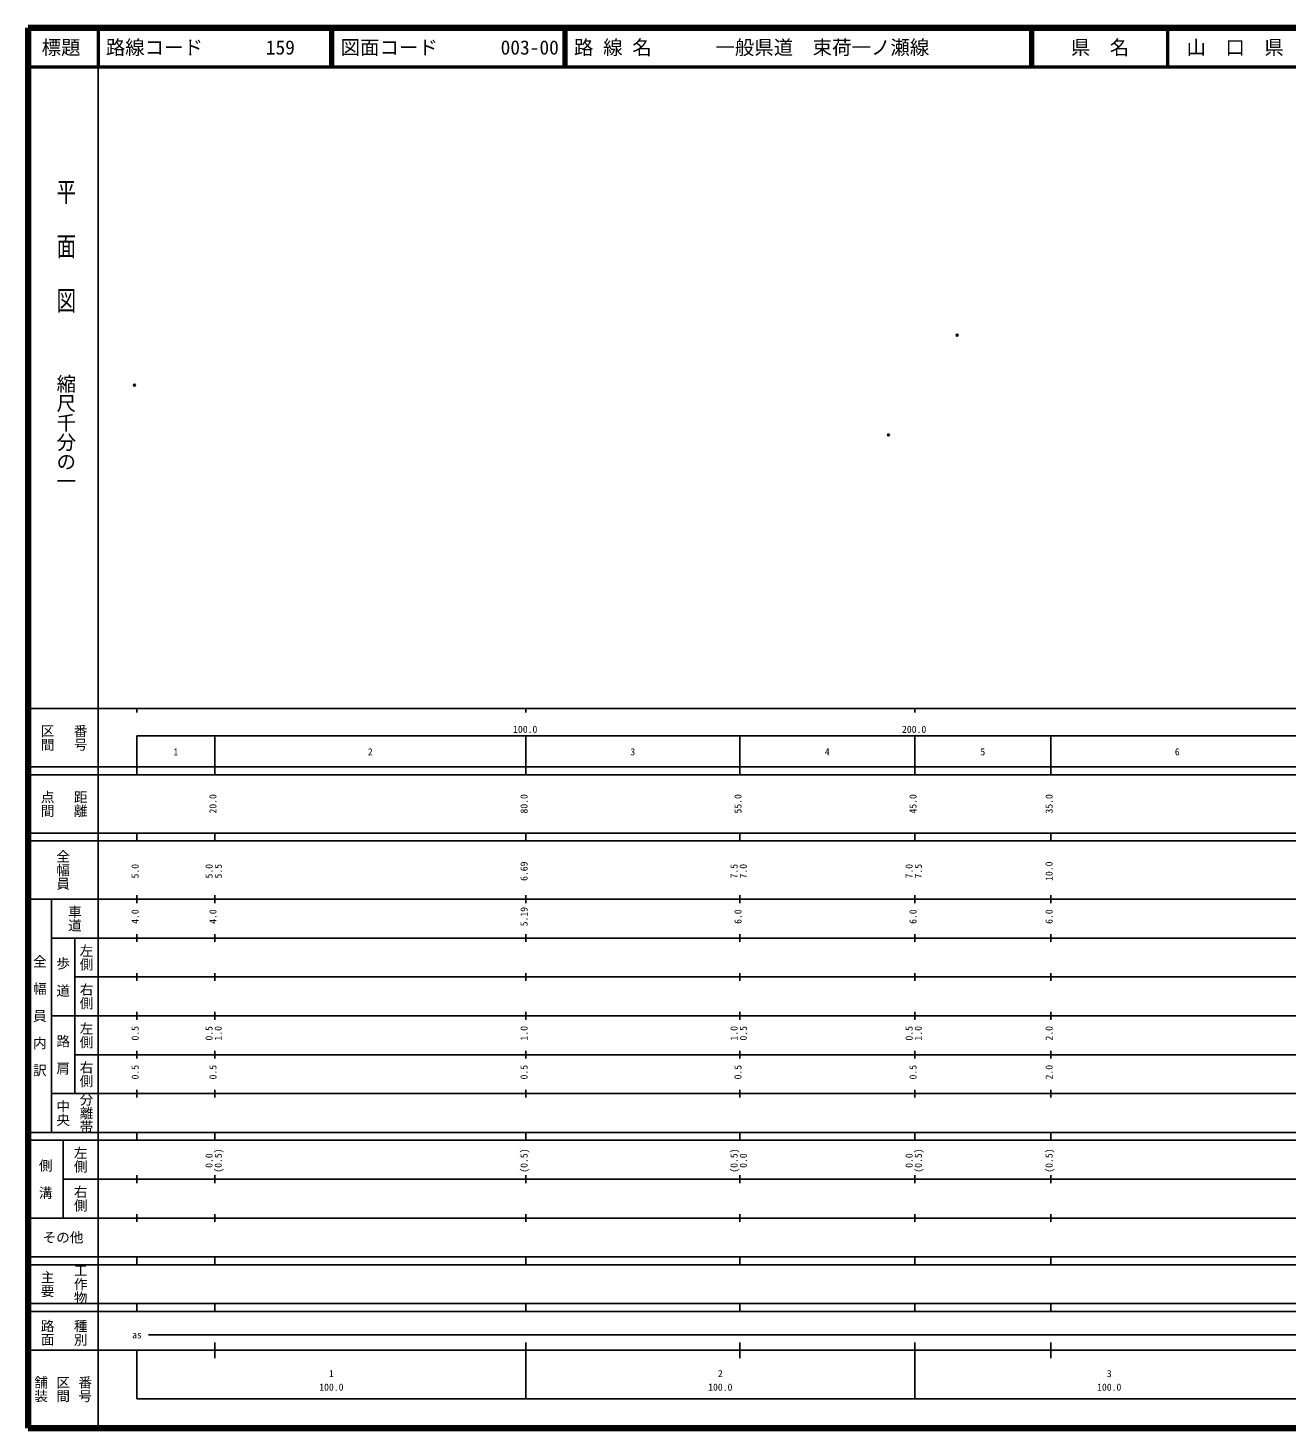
# Model space of a CAD drawing. Units: millimetres on the paper. Extents: x 40 to 680, y 20 to 380.
# Drawn here: x 40 to 363.7, y 20 to 380 of the extents above; entities that cross this region are included whole.
import ezdxf
from ezdxf.enums import TextEntityAlignment as Align

# ---------------------------------------------------------------- set-up
doc = ezdxf.new("R2010")
doc.units = ezdxf.units.MM
doc.header["$PDMODE"] = 32
doc.header["$PDSIZE"] = 0.5
doc.layers.add('M-OTRS', color=6, linetype='Continuous')
doc.layers.add('M-TTL-TXT', color=7, linetype='Continuous')
for name, color, linetype, lineweight in [('M-TTL', 2, 'Continuous', 140), ('M-TTL-BAND', 7, 'Continuous', 25), ('M-TTL-LINE', 7, 'Continuous', 50)]:
    doc.layers.add(name, color=color, linetype=linetype, lineweight=lineweight)
doc.styles.add('@ＭＳ ゴシック', font='')
doc.styles.add('ＭＳ ゴシック', font='')
doc.styles.get('@ＭＳ ゴシック').set_extended_font_data('@MS Gothic')
doc.styles.get('ＭＳ ゴシック').set_extended_font_data('MS Gothic')

msp = doc.modelspace()

# ---------------------------------------------------------------- linework, layer by layer
at = {"layer": 'M-OTRS'}
for p in [(278.879, 300.996), (67.376, 288.161), (261.244, 275.349)]:
    msp.add_point(p, dxfattribs=at)
at = {"layer": 'M-TTL'}
for p, q in [((40, 380), (40, 20)), ((680, 380), (40, 380)), ((40, 20), (680, 20))]:
    msp.add_line(p, q, dxfattribs=at)
at = {"layer": 'M-TTL-BAND'}
for p, q in [((58, 370), (58, 20)), ((40, 205), (579, 205)), ((68, 205), (68, 204)), ((168, 205), (168, 204)), ((268, 205), (268, 204)), ((68, 198), (579, 198)), ((68, 198), (68, 188)), ((88, 188), (88, 198)), ((168, 188), (168, 198)), ((223, 188), (223, 198)), ((268, 188), (268, 198)), ((303, 188), (303, 198)), ((40, 190), (579, 190)), ((40, 188), (579, 188)), ((40, 173), (579, 173)), ((68, 171), (68, 173)), ((88, 171), (88, 173)), ((168, 171), (168, 173)), ((223, 171), (223, 173)), ((268, 171), (268, 173)), ((303, 171), (303, 173)), ((40, 171), (579, 171)), ((40, 156), (579, 156)), ((46, 96), (46, 156)), ((68, 155), (68, 157)), ((88, 155), (88, 157)), ((168, 155), (168, 157)), ((223, 155), (223, 157)), ((268, 155), (268, 157)), ((303, 155), (303, 157)), ((46, 146), (579, 146)), ((52, 146), (52, 106)), ((68, 145), (68, 147)), ((88, 145), (88, 147)), ((168, 145), (168, 147)), ((223, 145), (223, 147)), ((268, 145), (268, 147)), ((303, 145), (303, 147)), ((68, 135), (68, 137)), ((88, 135), (88, 137)), ((168, 135), (168, 137)), ((223, 135), (223, 137)), ((268, 135), (268, 137)), ((303, 135), (303, 137)), ((52, 136), (579, 136)), ((46, 126), (579, 126)), ((68, 125), (68, 127)), ((88, 125), (88, 127)), ((168, 125), (168, 127)), ((223, 125), (223, 127)), ((268, 125), (268, 127)), ((303, 125), (303, 127)), ((52, 116), (579, 116)), ((68, 115), (68, 117)), ((88, 115), (88, 117)), ((168, 115), (168, 117)), ((223, 115), (223, 117)), ((268, 115), (268, 117)), ((303, 115), (303, 117)), ((46, 106), (579, 106)), ((68, 105), (68, 107)), ((88, 105), (88, 107)), ((168, 105), (168, 107)), ((223, 105), (223, 107)), ((268, 105), (268, 107)), ((303, 105), (303, 107)), ((40, 96), (579, 96)), ((40, 94), (579, 94)), ((49, 94), (49, 74)), ((68, 94), (68, 96)), ((88, 94), (88, 96)), ((168, 94), (168, 96)), ((223, 94), (223, 96)), ((268, 94), (268, 96)), ((303, 94), (303, 96)), ((49, 84), (579, 84)), ((68, 83), (68, 85)), ((88, 83), (88, 85)), ((168, 83), (168, 85)), ((223, 83), (223, 85)), ((268, 83), (268, 85)), ((303, 83), (303, 85)), ((40, 74), (579, 74)), ((68, 73), (68, 75)), ((88, 73), (88, 75)), ((168, 73), (168, 75)), ((223, 73), (223, 75)), ((268, 73), (268, 75)), ((303, 73), (303, 75)), ((40, 64), (579, 64)), ((40, 62), (579, 62)), ((68, 62), (68, 64)), ((88, 62), (88, 64)), ((168, 62), (168, 64)), ((223, 62), (223, 64)), ((268, 62), (268, 64)), ((303, 62), (303, 64)), ((40, 52), (579, 52)), ((68, 50), (68, 52)), ((88, 50), (88, 52)), ((168, 50), (168, 52)), ((223, 50), (223, 52)), ((268, 50), (268, 52)), ((303, 50), (303, 52)), ((40, 50), (579, 50)), ((71, 44), (565, 44)), ((40, 40), (579, 40)), ((68, 40), (68, 27.5)), ((88, 38), (88, 42)), ((168, 27.5), (168, 42)), ((223, 38), (223, 42)), ((268, 27.5), (268, 42)), ((303, 38), (303, 42)), ((68, 27.5), (579, 27.5))]:
    msp.add_line(p, q, dxfattribs=at)
at = {"layer": 'M-TTL-LINE'}
for p, q in [((58, 380), (58, 370)), ((117.75, 380), (117.75, 370)), ((118.25, 380), (118.25, 370)), ((177.75, 380), (177.75, 370)), ((178.25, 380), (178.25, 370)), ((297.75, 380), (297.75, 370)), ((298.25, 380), (298.25, 370)), ((333, 380), (333, 370)), ((40, 370), (680, 370))]:
    msp.add_line(p, q, dxfattribs=at)

# ---------------------------------------------------------------- texts
at = {"layer": 'M-TTL-BAND', "style": '@ＭＳ ゴシック', "width": 1.4}
msp.add_text('平  面  図', height=3.666, rotation=270, dxfattribs=at).set_placement((49.777, 306.475), align=Align.MIDDLE_RIGHT)
at = {"layer": 'M-TTL-BAND', "style": '@ＭＳ ゴシック'}
msp.add_text('縮尺千分の一', height=3.666, rotation=270, dxfattribs=at).set_placement((49.777, 261.03), align=Align.MIDDLE_RIGHT)
for s, p in [('区間', (45, 197.5)), ('番号', (53.5, 197.5)), ('点間', (45, 180.5)), ('距離', (53.5, 180.5)), ('全幅員', (49, 163.5)), ('車道', (52, 151)), ('左側', (55, 141)), ('全\u3000幅\u3000員\u3000内\u3000訳', (43, 126)), ('歩\u3000道', (49, 136)), ('右側', (55, 131)), ('左側', (55, 121)), ('路\u3000肩', (49, 116)), ('右側', (55, 111)), ('分離帯', (55, 101)), ('中央', (49, 101)), ('左側', (53.5, 89)), ('側\u3000溝', (44.5, 84)), ('右側', (53.5, 79)), ('工作物', (53.5, 57)), ('主要', (45, 57)), ('路面', (45, 44.5)), ('種別', (53.5, 44.5)), ('舗装', (43.333, 30)), ('区間', (49, 30)), ('番号', (54.667, 30))]:
    msp.add_text(s, height=2.566, rotation=270, dxfattribs=at).set_placement(p, align=Align.MIDDLE_CENTER)
at = {"layer": 'M-TTL-BAND', "style": 'ＭＳ ゴシック'}
for s, p in [('100.0', (167.844, 198.195)), ('200.0', (267.844, 198.195)), ('1', (78, 192.405)), ('2', (128, 192.405)), ('3', (195.5, 192.405)), ('4', (245.5, 192.405)), ('5', (285.5, 192.405)), ('6', (335.5, 192.405)), ('as', (68, 42.5)), ('1', (118, 32.523)), ('2', (218, 32.523)), ('3', (318, 32.523)), ('100.0', (118, 29.033)), ('100.0', (218, 29.033)), ('100.0', (318, 29.033))]:
    msp.add_text(s, height=1.833, dxfattribs=at).set_placement(p, align=Align.BOTTOM_CENTER)
for s, p in [('20.0', (89, 180.5)), ('80.0', (169, 180.5)), ('55.0', (224, 180.5)), ('45.0', (269, 180.5)), ('35.0', (304, 180.5)), ('5.0', (69, 163.174)), ('5.0', (88, 163.174)), ('5.5', (90.37, 163.174)), ('6.69', (169, 163.174)), ('7.5', (223, 163.174)), ('7.0', (225.37, 163.174)), ('7.0', (268, 163.174)), ('7.5', (270.37, 163.174)), ('10.0', (304, 163.174)), ('4.0', (69, 151.5)), ('4.0', (89, 151.5)), ('5.19', (169, 151.5)), ('6.0', (224, 151.5)), ('6.0', (269, 151.5)), ('6.0', (304, 151.5)), ('0.5', (69, 121.5)), ('0.5', (88, 121.5)), ('1.0', (90.37, 121.5)), ('1.0', (169, 121.5)), ('1.0', (223, 121.5)), ('0.5', (225.37, 121.5)), ('0.5', (268, 121.5)), ('1.0', (270.37, 121.5)), ('2.0', (304, 121.5)), ('0.5', (69, 111.5)), ('0.5', (89, 111.5)), ('0.5', (169, 111.5)), ('0.5', (224, 111.5)), ('0.5', (269, 111.5)), ('2.0', (304, 111.5)), ('0.0', (88, 88.764)), ('(0.5)', (90.37, 88.764)), ('(0.5)', (169, 88.764)), ('(0.5)', (223, 88.764)), ('0.0', (225.37, 88.764)), ('0.0', (268, 88.764)), ('(0.5)', (270.37, 88.764)), ('(0.5)', (304, 88.764))]:
    msp.add_text(s, height=1.833, rotation=90, dxfattribs=at).set_placement(p, align=Align.BOTTOM_CENTER)
msp.add_text('その他', height=2.566, dxfattribs=at).set_placement((49, 69), align=Align.MIDDLE_CENTER)
at = {"layer": 'M-TTL-TXT', "style": 'ＭＳ ゴシック'}
for s, p in [('標題', (48.5, 375)), ('県\u3000名', (315.625, 375)), ('山\u3000口\u3000県', (350.375, 375))]:
    msp.add_text(s, height=3.666, dxfattribs=at).set_placement(p, align=Align.MIDDLE_CENTER)
for s, p in [('路線コード', (60, 375)), ('159', (101.142, 375)), ('図面コード', (120.38, 375)), ('003-00', (161.521, 375)), ('路 線 名', (180.38, 375)), ('一般県道\u3000束荷一ノ瀬線', (216.734, 375))]:
    msp.add_text(s, height=3.666, dxfattribs=at).set_placement(p, align=Align.MIDDLE_LEFT)

doc.saveas('drawing.dxf')
